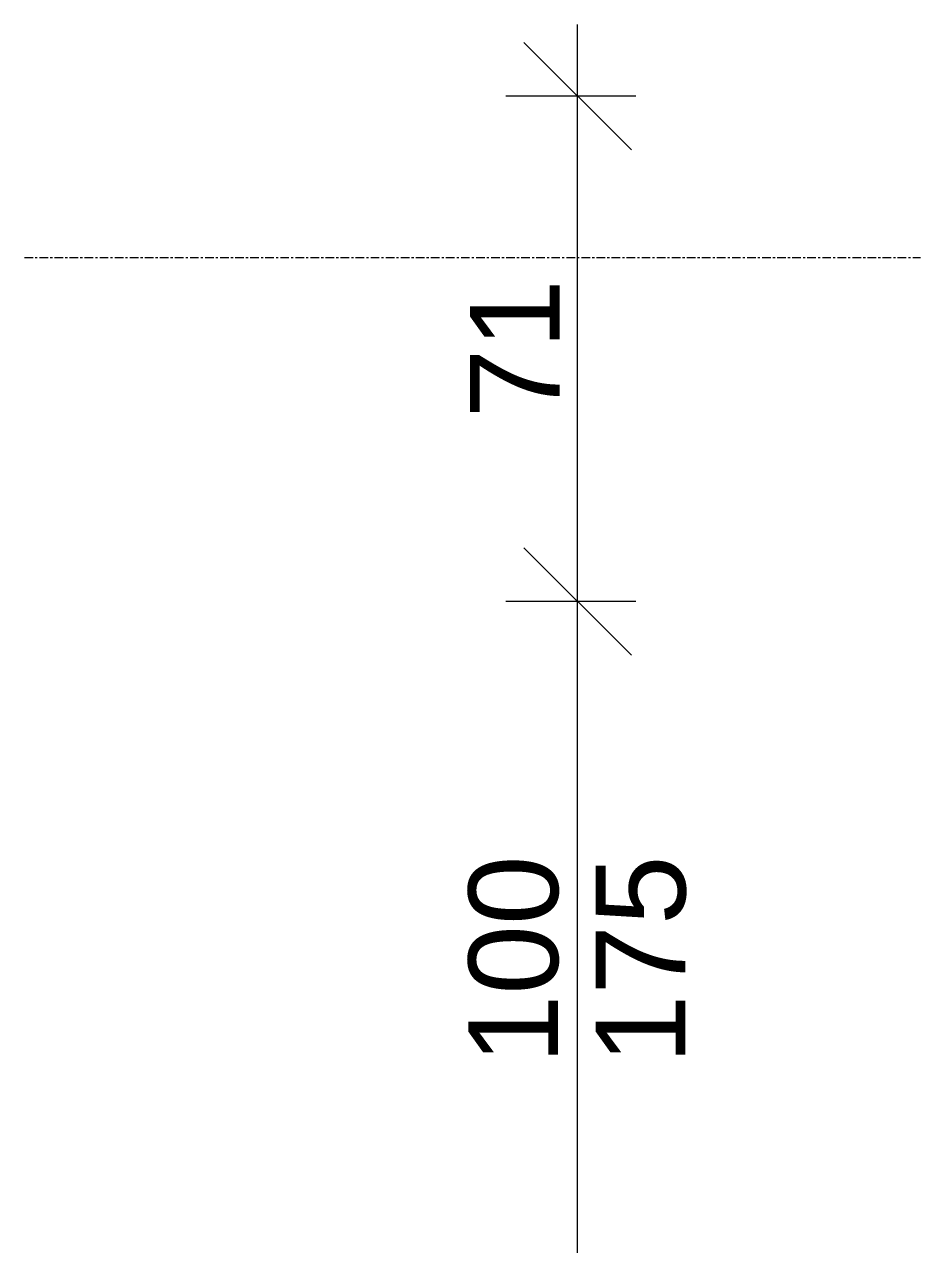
# Model space of a CAD drawing. Header units: centimetres. Extents: x -5566 to 5867, y -120 to 4683.
# Drawn here: x -5235 to -5110, y 4052.8 to 4223 of the extents above; entities that cross this region are included whole.
import ezdxf

# ---------------------------------------------------------------- set-up
doc = ezdxf.new("R2010")
doc.units = ezdxf.units.CM
doc.linetypes.add('Grid Line', pattern=[2.1, 1.2, -0.3, 0.3, -0.3])
doc.layers.add('A-ANNO-DIMS', color=211, linetype='Continuous', lineweight=5)
doc.layers.add('S-GRID', color=1, linetype='Continuous', lineweight=5)
doc.styles.add('Arial', font='arial.ttf', dxfattribs={"height": 12.5})
doc.dimstyles.new('200_100_2_5mm_Arial_cm___OpenHeight', dxfattribs={"dimscale": 30.48, "dimtxt": 12.753242, "dimasz": 0.492126, "dimexe": 0.328084, "dimexo": 0.0625, "dimgap": 0.082021, "dimtad": 1, "dimdec": 0, "dimzin": 0, "dimdsep": 46, "dimtxsty": 'Arial', "dimblk1": 'OBLIQUE', "dimblk2": 'OBLIQUE', "dimsah": 1, "dimcen": 0.09, "dimdle": 0.328084, "dimazin": 0, "dimtfac": 1, "dimtdec": 4, "dimtix": 1, "dimtmove": 0, "dimatfit": 3, "dimfxl": 0.328084, "dimfxlon": 1, "dimtvp": 1, "dimtolj": 1, "dimtzin": 0, "dimlwd": 18, "dimlwe": 18, "dimarcsym": 2})

# ---------------------------------------------------------------- blocks, each defined once
blk = doc.blocks.new('_Oblique')
at = {"color": 0, "linetype": 'ByBlock', "lineweight": -2}
blk.add_line((-0.5, -0.5), (0.5, 0.5), dxfattribs=at)
blk = doc.blocks.new('DIMBLOCK225-Level _9_00')
at = {"layer": 'A-ANNO-DIMS', "color": 0, "lineweight": 18, "transparency": 16777216}
for p, q in [((-5157.84, 4032.49), (-5157.84, 4152.49)), ((-5149.74, 4142.49), (-5167.84, 4142.49)), ((-5149.74, 4042.49), (-5167.84, 4042.49))]:
    blk.add_line(p, q, dxfattribs=at)
at = {"layer": 'Defpoints', "color": 0, "transparency": 16777216}
for p in [(-5157.84, 4142.49), (-5147.84, 4142.49), (-5147.84, 4042.49)]:
    blk.add_point(p, dxfattribs=at)
at = {"layer": 'A-ANNO-DIMS', "color": 0, "lineweight": 18, "transparency": 16777216, "xscale": 15, "yscale": 15, "zscale": 15}
for p, rotation in [((-5157.84, 4142.49), 90), ((-5157.84, 4042.49), 270)]:
    blk.add_blockref('_Oblique', p, dxfattribs=dict(at, rotation=rotation))
at = {"layer": 'A-ANNO-DIMS', "color": 0, "lineweight": 18, "transparency": 16777216, "char_height": 12.5, "width": 34.6103, "attachment_point": 5, "rotation": 90, "style": 'Arial'}
for s, insert in [('\\A1;100', (-5166.72, 4092.49)), ('\\A1;175', (-5148.96, 4092.49))]:
    blk.add_mtext(s, dxfattribs=dict(at, insert=insert))
blk = doc.blocks.new('DIMBLOCK226-Level _9_00')
at = {"layer": 'A-ANNO-DIMS', "color": 0, "lineweight": 18, "transparency": 16777216}
for p, q in [((-5157.84, 4132.49), (-5157.84, 4222.99)), ((-5149.74, 4212.99), (-5167.84, 4212.99)), ((-5149.74, 4142.49), (-5167.84, 4142.49))]:
    blk.add_line(p, q, dxfattribs=at)
at = {"layer": 'Defpoints', "color": 0, "transparency": 16777216}
for p in [(-5157.84, 4212.99), (-5147.84, 4212.99), (-5147.84, 4142.49)]:
    blk.add_point(p, dxfattribs=at)
at = {"layer": 'A-ANNO-DIMS', "color": 0, "lineweight": 18, "transparency": 16777216, "xscale": 15, "yscale": 15, "zscale": 15}
for p, rotation in [((-5157.84, 4212.99), 90), ((-5157.84, 4142.49), 270)]:
    blk.add_blockref('_Oblique', p, dxfattribs=dict(at, rotation=rotation))
at = {"layer": 'A-ANNO-DIMS', "color": 0, "lineweight": 18, "transparency": 16777216, "insert": (-5166.61, 4177.74), "char_height": 12.5, "width": 23.0736, "attachment_point": 5, "rotation": 90, "style": 'Arial'}
blk.add_mtext('\\A1;71', dxfattribs=at)

msp = doc.modelspace()

# ---------------------------------------------------------------- linework, layer by layer
at = {"layer": 'S-GRID', "linetype": 'Grid Line'}
msp.add_line((-5235, 4190.49), (-5110, 4190.49), dxfattribs=at)

# ---------------------------------------------------------------- dimensions: what is measured, and where the dimension line sits
at = {"layer": 'A-ANNO-DIMS', "lineweight": 18}
dim = msp.add_linear_dim(base=(-5157.8390545, 4212.99172688), p1=(-5147.8390545, 4142.49172687), p2=(-5147.8390545, 4212.99172688), angle=270, dimstyle='200_100_2_5mm_Arial_cm___OpenHeight', override={"dimpost": '<>', "dimfxl": 70.5}, dxfattribs=at)
dim.commit()
dim.dimension.update_dxf_attribs({"geometry": 'DIMBLOCK226-Level _9_00', "text_midpoint": (-5166.61463431, 4177.74172687)})
dim = msp.add_linear_dim(base=(-5157.84, 4142.49), p1=(-5147.84, 4042.49), p2=(-5147.84, 4142.49), angle=270, text='<>\\X175', dimstyle='200_100_2_5mm_Arial_cm___OpenHeight', override={"dimpost": '<>', "dimfxl": 100}, dxfattribs=at)
dim.commit()
dim.dimension.update_dxf_attribs({"geometry": 'DIMBLOCK225-Level _9_00', "text_midpoint": (-5157.84, 4092.49)})

doc.saveas('drawing.dxf')
